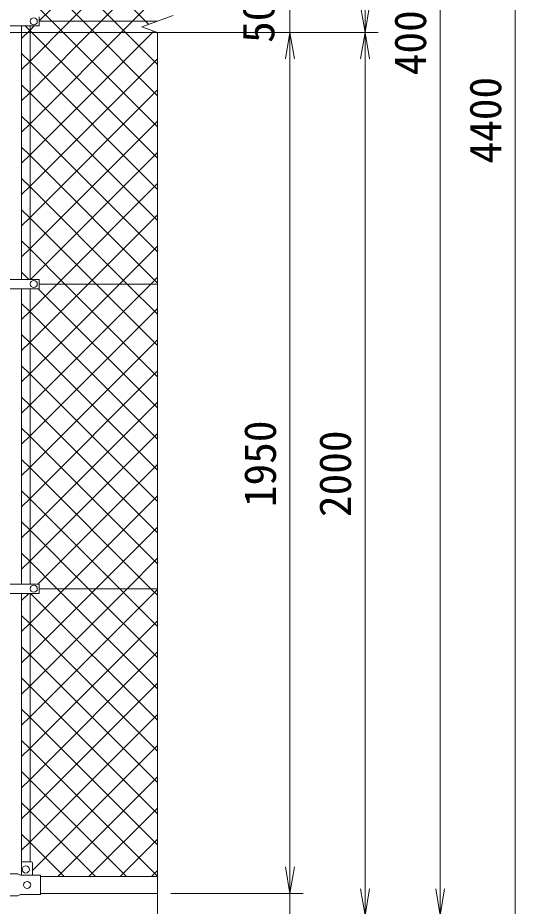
# Model space of a CAD drawing. Units: millimetres, scale not verified. Extents: x -6300 to 6300, y -4455 to 4455.
# Drawn here: x -2365 to -1238, y -835 to 1177 of the extents above; entities that cross this region are included whole.
import ezdxf
from ezdxf.enums import TextEntityAlignment as Align

# ---------------------------------------------------------------- set-up
doc = ezdxf.new("R2010")
doc.units = ezdxf.units.MM
doc.header["$LTSCALE"] = 30
for name, color, linetype, lineweight in [('0-4_D-STR1', 1, 'Continuous', 18), ('0-5_D-STR3', 3, 'Continuous', 13), ('0-6_D-STR-DIM', 7, 'Continuous', 9), ('0-7_0', 7, 'Continuous', 9), ('0-B_D-STR2', 7, 'Continuous', 9)]:
    doc.layers.add(name, color=color, linetype=linetype, lineweight=lineweight)
doc.styles.add('ＭＳ ゴシック', font='')
doc.styles.get('ＭＳ ゴシック').set_extended_font_data('MS Gothic')

# ---------------------------------------------------------------- blocks, each defined once
blk = doc.blocks.new('_Open')
at = {"layer": '0-7_0'}
blk.add_line((-30, 5), (0, 0), dxfattribs=at)
blk.add_lwpolyline([(-30, -5), (0, 0), (-30, 0)], dxfattribs=at)

msp = doc.modelspace()

# ---------------------------------------------------------------- linework, layer by layer
at = {"layer": '0-4_D-STR1'}
for p, q in [((-2313.36, -768.16), (-2048.36, -768.16)), ((-2313.36, -806.16), (-2048.36, -806.16))]:
    msp.add_line(p, q, dxfattribs=at)
at = {"layer": '0-5_D-STR3'}
for p, q in [((-2316.36, 1179.34), (-2316.36, 1158.34)), ((-2048.36, 1168.84), (-2315.86, 1168.84)), ((-2431.16, 1158.34), (-2316.36, 1158.34)), ((-2355.86, 1158.54), (-2355.86, 584.34)), ((-2336.86, 1158.54), (-2336.86, 584.34)), ((-2431.16, 584.34), (-2316.36, 584.34)), ((-2316.36, 584.34), (-2316.36, 563.34)), ((-2048.36, 573.84), (-2316.36, 573.84)), ((-2431.16, 563.34), (-2316.36, 563.34)), ((-2355.86, 563.34), (-2355.86, -105.66)), ((-2336.86, 563.34), (-2336.86, -105.66)), ((-2431.16, -105.66), (-2316.36, -105.66)), ((-2316.36, -105.66), (-2316.36, -126.66)), ((-2048.36, -116.16), (-2316.36, -116.16)), ((-2431.16, -126.66), (-2316.36, -126.66)), ((-2355.86, -735.74), (-2355.86, -126.66)), ((-2336.86, -735.06), (-2336.86, -126.66)), ((-2356.36, -737.06), (-2356.36, -765.06)), ((-2354.36, -735.06), (-2333.36, -735.06)), ((-2331.36, -737.06), (-2331.36, -765.06)), ((-2434.46, -762.06), (-2364.56, -762.06)), ((-2358.56, -765.06), (-2364.56, -762.06)), ((-2358.56, -765.06), (-2313.36, -765.06)), ((-2313.36, -809.06), (-2313.36, -765.06)), ((-2434.46, -812.06), (-2364.56, -812.06)), ((-2358.56, -809.06), (-2364.56, -812.06)), ((-2358.56, -809.06), (-2313.36, -809.06))]:
    msp.add_line(p, q, dxfattribs=at)
for centre in [(-2328.36, 1168.84), (-2328.36, 573.84), (-2328.36, -116.16), (-2346.36, -752.06), (-2343.36, -787.06)]:
    msp.add_circle(centre, 8, dxfattribs=at)
for centre, start, end in [((-2354.36, -737.06), 90, 180), ((-2333.36, -737.06), 0, 90)]:
    msp.add_arc(centre, 2, start, end, dxfattribs=at)
at = {"layer": '0-6_D-STR-DIM'}
for p, q in [((-1408.36, -796.16), (-1408.36, 3083.84)), ((-1238.36, -1196.16), (-1238.36, 3083.84)), ((-1748.36, 1193.84), (-1748.36, 1143.84)), ((-2083.6, 1156.01), (-2013.12, 1181.66)), ((-2048.36, 1143.19), (-2083.6, 1156.01)), ((-2523.51, 1143.84), (-1718.36, 1143.84)), ((-2523.51, 1143.84), (-1718.36, 1143.84)), ((-2523.51, 1143.84), (-1548.36, 1143.84)), ((-2523.51, 1143.84), (-1548.36, 1143.84)), ((-2048.36, -949.16), (-2048.36, 1143.19)), ((-1748.36, -746.16), (-1748.36, 1083.84)), ((-1748.36, 1083.84), (-1748.36, 1023.84)), ((-1578.36, 1083.84), (-1578.36, -796.16)), ((-1748.36, -746.16), (-1748.36, -686.16)), ((-2018.36, -806.16), (-1718.36, -806.16)), ((-2018.36, -806.16), (-1718.36, -806.16)), ((-1748.36, -856.16), (-1748.36, -806.16))]:
    msp.add_line(p, q, dxfattribs=at)
at = {"layer": '0-B_D-STR2'}
for p, q in [((-2316.36, 1169.58), (-2048.36, 1437.58)), ((-2146.04, 1168.84), (-2336.86, 1359.66)), ((-2246.39, 1168.84), (-2048.36, 1366.87)), ((-2216.76, 1168.84), (-2336.86, 1288.95)), ((-2175.68, 1168.84), (-2048.36, 1296.16)), ((-2287.47, 1168.84), (-2336.86, 1218.23)), ((-2104.97, 1168.84), (-2048.36, 1225.45)), ((-2336.86, 1078.37), (-2246.39, 1168.84)), ((-2336.86, 1007.66), (-2175.68, 1168.84)), ((-2336.86, 936.95), (-2104.97, 1168.84)), ((-2048.36, 929.73), (-2287.47, 1168.84)), ((-2048.36, 1000.45), (-2216.76, 1168.84)), ((-2048.36, 1071.16), (-2146.04, 1168.84)), ((-2048.36, 1141.87), (-2050.44, 1143.94)), ((-2336.86, 1076.81), (-2355.86, 1095.81)), ((-2355.86, 1059.37), (-2336.86, 1078.37)), ((-2336.86, 795.52), (-2048.36, 1084.02)), ((-2048.36, 788.31), (-2336.86, 1076.81)), ((-2336.86, 1006.1), (-2355.86, 1025.1)), ((-2355.86, 988.66), (-2336.86, 1007.66)), ((-2336.86, 724.81), (-2048.36, 1013.31)), ((-2048.36, 717.6), (-2336.86, 1006.1)), ((-2336.86, 935.39), (-2355.86, 954.39)), ((-2355.86, 917.95), (-2336.86, 936.95)), ((-2336.86, 654.1), (-2048.36, 942.6)), ((-2048.36, 646.89), (-2336.86, 935.39)), ((-2336.86, 864.68), (-2355.86, 883.68)), ((-2335.92, 584.34), (-2048.36, 871.89)), ((-2048.36, 576.18), (-2336.86, 864.68)), ((-2336.86, 793.97), (-2355.86, 812.97)), ((-2355.86, 776.52), (-2336.86, 795.52)), ((-2116.73, 573.84), (-2336.86, 793.97)), ((-2275.7, 573.84), (-2048.36, 801.18)), ((-2336.86, 723.26), (-2355.86, 742.26)), ((-2355.86, 705.81), (-2336.86, 724.81)), ((-2204.99, 573.84), (-2048.36, 730.47)), ((-2187.44, 573.84), (-2336.86, 723.26)), ((-2336.86, 652.55), (-2355.86, 671.55)), ((-2355.86, 635.1), (-2336.86, 654.1)), ((-2258.15, 573.84), (-2336.86, 652.55)), ((-2134.28, 573.84), (-2048.36, 659.76)), ((-2339.36, 584.34), (-2355.86, 600.84)), ((-2063.57, 573.84), (-2048.36, 589.05)), ((-2336.86, 512.68), (-2275.7, 573.84)), ((-2336.86, 441.97), (-2204.99, 573.84)), ((-2336.86, 371.26), (-2134.28, 573.84)), ((-2336.86, 300.55), (-2063.57, 573.84)), ((-2048.36, 364.05), (-2258.15, 573.84)), ((-2048.36, 434.76), (-2187.44, 573.84)), ((-2048.36, 505.47), (-2116.73, 573.84)), ((-2048.36, 293.34), (-2318.36, 563.34)), ((-2336.86, 511.13), (-2355.86, 530.13)), ((-2355.86, 493.68), (-2336.86, 512.68)), ((-2336.86, 229.84), (-2048.36, 518.34)), ((-2048.36, 222.63), (-2336.86, 511.13)), ((-2336.86, 440.42), (-2355.86, 459.42)), ((-2336.86, 159.13), (-2048.36, 447.63)), ((-2355.86, 422.97), (-2336.86, 441.97)), ((-2048.36, 151.92), (-2336.86, 440.42)), ((-2336.86, 369.71), (-2355.86, 388.71)), ((-2355.86, 352.26), (-2336.86, 371.26)), ((-2336.86, 88.42), (-2048.36, 376.92)), ((-2048.36, 81.21), (-2336.86, 369.71)), ((-2336.86, 299), (-2355.86, 318)), ((-2336.86, 17.71), (-2048.36, 306.21)), ((-2355.86, 281.55), (-2336.86, 300.55)), ((-2048.36, 10.5), (-2336.86, 299)), ((-2336.86, 228.29), (-2355.86, 247.29)), ((-2355.86, 210.84), (-2336.86, 229.84)), ((-2336.86, -53), (-2048.36, 235.5)), ((-2048.36, -60.21), (-2336.86, 228.29)), ((-2336.86, 157.57), (-2355.86, 176.57)), ((-2318.81, -105.66), (-2048.36, 164.79)), ((-2355.86, 140.13), (-2336.86, 159.13)), ((-2063.13, -116.16), (-2336.86, 157.57)), ((-2336.86, 86.86), (-2355.86, 105.86)), ((-2355.86, 69.42), (-2336.86, 88.42)), ((-2133.84, -116.16), (-2336.86, 86.86)), ((-2258.6, -116.16), (-2048.36, 94.07)), ((-2336.86, 16.15), (-2355.86, 35.15)), ((-2187.89, -116.16), (-2048.36, 23.36)), ((-2355.86, -1.29), (-2336.86, 17.71)), ((-2204.55, -116.16), (-2336.86, 16.15)), ((-2336.86, -54.56), (-2355.86, -35.56)), ((-2355.86, -72), (-2336.86, -53)), ((-2275.26, -116.16), (-2336.86, -54.56)), ((-2117.18, -116.16), (-2048.36, -47.35)), ((-2336.86, -194.43), (-2258.6, -116.16)), ((-2336.86, -265.14), (-2187.89, -116.16)), ((-2336.86, -335.85), (-2117.18, -116.16)), ((-2336.86, -406.56), (-2048.36, -118.06)), ((-2048.36, -343.06), (-2275.26, -116.16)), ((-2048.36, -272.35), (-2204.55, -116.16)), ((-2048.36, -201.64), (-2133.84, -116.16)), ((-2048.36, -130.93), (-2063.13, -116.16)), ((-2355.86, -142.71), (-2339.81, -126.66)), ((-2048.36, -413.77), (-2335.47, -126.66)), ((-2336.86, -195.98), (-2355.86, -176.98)), ((-2355.86, -213.43), (-2336.86, -194.43)), ((-2336.86, -477.27), (-2048.36, -188.77)), ((-2048.36, -484.48), (-2336.86, -195.98)), ((-2336.86, -266.69), (-2355.86, -247.69)), ((-2336.86, -547.98), (-2048.36, -259.48)), ((-2355.86, -284.14), (-2336.86, -265.14)), ((-2048.36, -555.19), (-2336.86, -266.69)), ((-2336.86, -337.4), (-2355.86, -318.4)), ((-2355.86, -354.85), (-2336.86, -335.85)), ((-2336.86, -618.69), (-2048.36, -330.19)), ((-2048.36, -625.9), (-2336.86, -337.4)), ((-2336.86, -408.11), (-2355.86, -389.11)), ((-2336.86, -689.4), (-2048.36, -400.9)), ((-2355.86, -425.56), (-2336.86, -406.56)), ((-2048.36, -696.61), (-2336.86, -408.11)), ((-2336.86, -478.82), (-2355.86, -459.82)), ((-2355.86, -496.27), (-2336.86, -477.27)), ((-2048.36, -767.32), (-2336.86, -478.82)), ((-2331.36, -754.61), (-2048.36, -471.61)), ((-2336.86, -549.53), (-2355.86, -530.53)), ((-2274.2, -768.16), (-2048.36, -542.32)), ((-2355.86, -566.98), (-2336.86, -547.98)), ((-2118.23, -768.16), (-2336.86, -549.53)), ((-2336.86, -620.24), (-2355.86, -601.24)), ((-2355.86, -637.69), (-2336.86, -618.69)), ((-2188.94, -768.16), (-2336.86, -620.24)), ((-2203.49, -768.16), (-2048.36, -613.03)), ((-2336.86, -690.95), (-2355.86, -671.95)), ((-2132.78, -768.16), (-2048.36, -683.74)), ((-2355.86, -708.4), (-2336.86, -689.4)), ((-2259.65, -768.16), (-2336.86, -690.95)), ((-2062.07, -768.16), (-2048.36, -754.45))]:
    msp.add_line(p, q, dxfattribs=at)
for points in [[(-2068.14, 1161.64), (-2075.33, 1168.84), (-2336.86, 1430.37), (-2355.86, 1449.37)], [(-2355.86, 1130.08), (-2336.86, 1149.08), (-2327.6, 1158.34)], [(-2048.36, 859.02), (-2336.86, 1147.52), (-2347.68, 1158.34)], [(-2355.86, 847.23), (-2336.86, 866.23), (-2056.83, 1146.27)]]:
    msp.add_lwpolyline(points, dxfattribs=at)

# ---------------------------------------------------------------- block references
at = {"layer": '0-6_D-STR-DIM', "xscale": 2, "yscale": 2}
for p, rotation in [((-1578.36, 1143.84), 270), ((-1748.36, 1143.84), 90), ((-1748.36, 1143.84), 90), ((-1578.36, 1143.84), 90), ((-1748.36, -806.16), 270), ((-1748.36, -806.16), 270), ((-1578.36, -856.16), 270), ((-1408.36, -856.16), 270)]:
    msp.add_blockref('_Open', p, dxfattribs=dict(at, rotation=rotation))

# ---------------------------------------------------------------- texts
at = {"layer": '0-6_D-STR-DIM', "style": 'ＭＳ ゴシック'}
for s, p in [('4000', (-1418.48, 1046.71)), ('50', (-1762.02, 1119.9)), ('4400', (-1248.48, 846.71)), ('1950', (-1758.48, 68.49)), ('2000', (-1588.48, 45.96))]:
    msp.add_text(s, height=72.14, rotation=90, dxfattribs=at).set_placement(p, align=Align.BOTTOM_LEFT)

doc.saveas('drawing.dxf')
